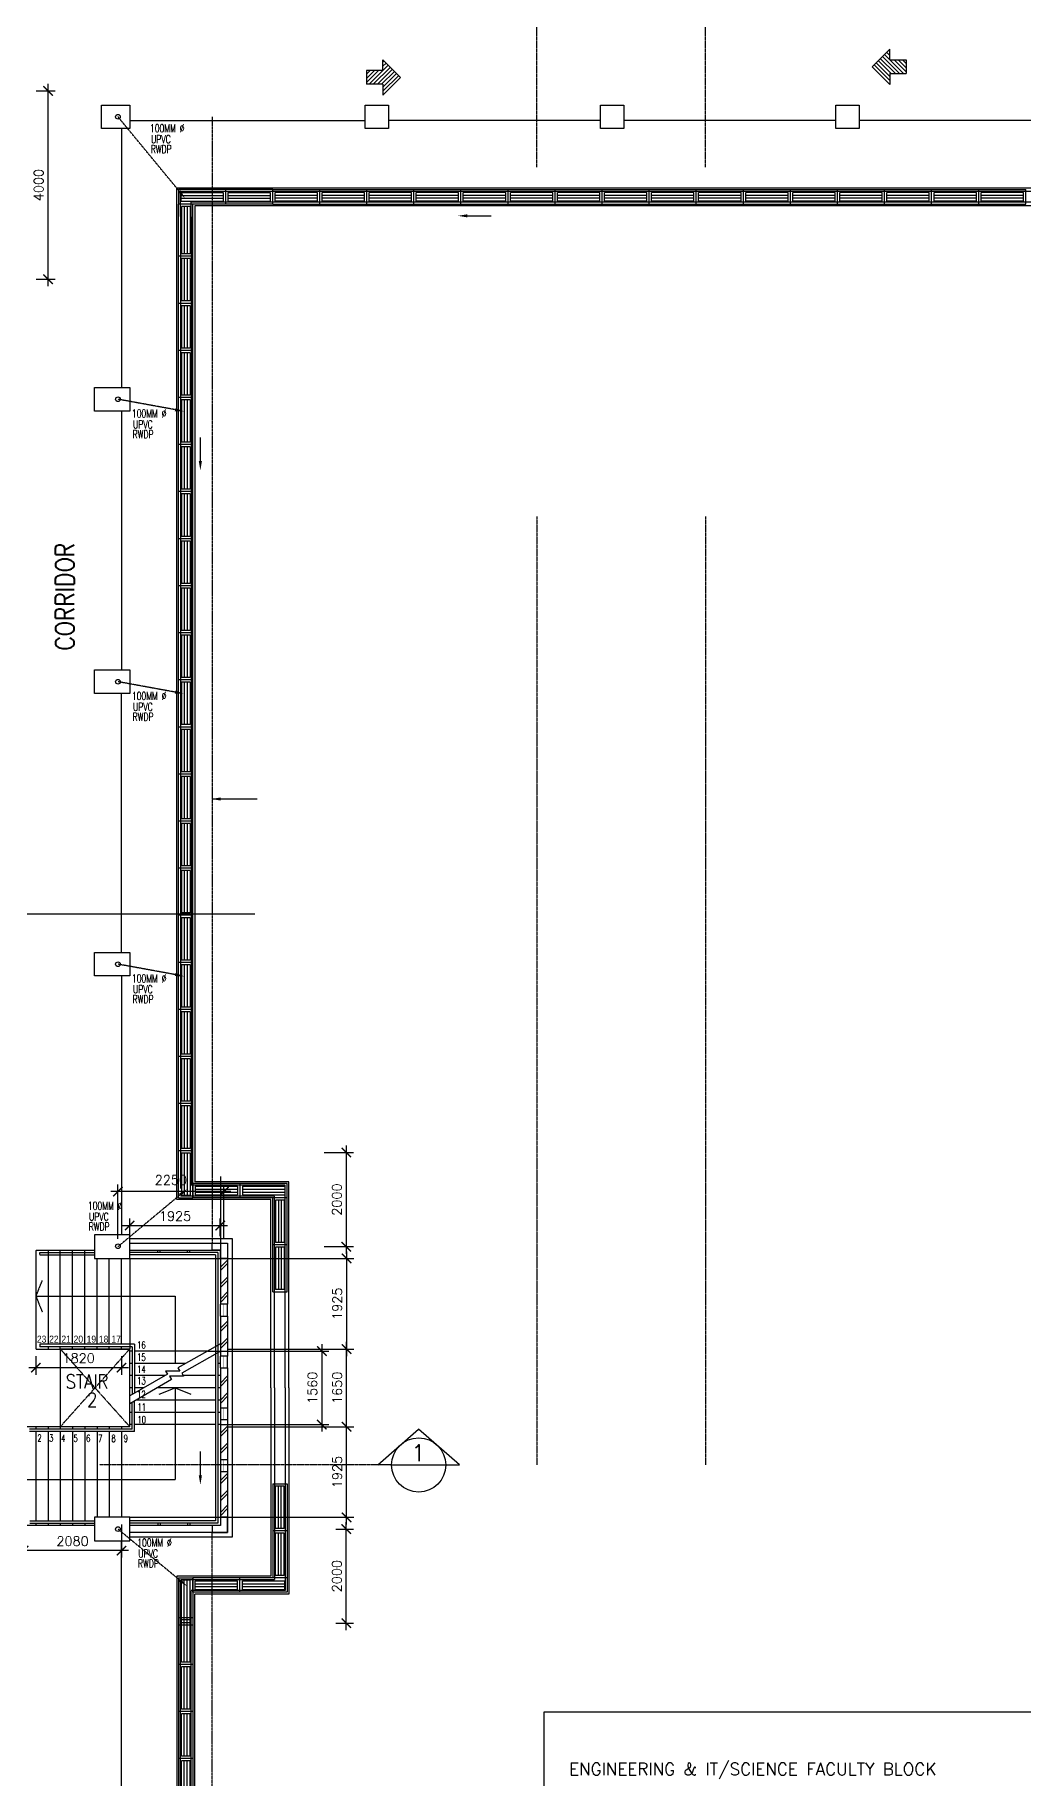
# Model space of a CAD drawing. Header units: feet. Extents: x 1407108 to 2957709, y -1501070 to -681589.
# Drawn here: x 1442952 to 1463948, y -819714 to -782683 of the extents above; entities that cross this region are included whole.
import ezdxf

# ---------------------------------------------------------------- set-up
doc = ezdxf.new("R2010")
doc.units = ezdxf.units.FT
doc.header["$LTSCALE"] = 13
doc.header["$MEASUREMENT"] = 0
for name, pattern in [('DASHDOT', [1, 0.5, -0.25, 0, -0.25]), ('DASHED', [0.75, 0.5, -0.25]), ('HIDDEN', [0.375, 0.25, -0.125])]:
    doc.linetypes.add(name, pattern=pattern)
doc.layers.get('0').update_dxf_attribs({"linetype": 'CONTINUOUS'})
for name, color, linetype in [('AR', 7, 'CONTINUOUS'), ('COL', 3, 'CONTINUOUS'), ('DIM', 7, 'CONTINUOUS'), ('DRAIN', 1, 'CONTINUOUS'), ('GRATING', 251, 'CONTINUOUS'), ('H', 1, 'CONTINUOUS'), ('LINE', 7, 'CONTINUOUS'), ('partition', 7, 'CONTINUOUS'), ('rail', 1, 'CONTINUOUS'), ('SPEC', 7, 'CONTINUOUS'), ('stair', 7, 'CONTINUOUS'), ('WALL', 2, 'CONTINUOUS'), ('WIN', 5, 'CONTINUOUS')]:
    doc.layers.add(name, color=color, linetype=linetype)
doc.styles.add('ROMANS', font='romans')
doc.styles.get("Standard").update_dxf_attribs({"font": 'ROMANS.SHX'})
doc.styles.add('style5', font='dotfont.shx')
doc.dimstyles.new('STANDARD$0', dxfattribs={"dimscale": 0, "dimtxt": 8, "dimasz": 6, "dimexe": 1, "dimexo": 1, "dimgap": 3, "dimtad": 1, "dimdec": 0, "dimlfac": -1, "dimrnd": 1, "dimzin": 0, "dimdsep": 46, "dimtxsty": 'Standard', "dimcen": 0, "dimclrd": 5, "dimclre": 250, "dimadec": 0, "dimazin": 0, "dimtfac": 1, "dimtdec": 4, "dimtofl": 0, "dimtmove": 0, "dimatfit": 3, "dimfxl": 1, "dimtolj": 1, "dimtzin": 0, "dimarcsym": 0})

# ---------------------------------------------------------------- blocks, each defined once
blk = doc.blocks.new('_ARCHTICK')
at = {"color": 0, "linetype": 'ByBlock', "const_width": 0.15}
blk.add_lwpolyline([(-0.5, -0.5), (0.5, 0.5)], dxfattribs=at)
blk = doc.blocks.new('*D153')
at = {"layer": 'DIM', "color": 7, "linetype": 'Continuous', "lineweight": -2, "transparency": 16777216}
for p, q in [((1449099, -806424), (1449718, -806424)), ((1449568, -806274), (1449568, -808574)), ((1449099, -808424), (1449718, -808424))]:
    blk.add_line(p, q, dxfattribs=at)
at = {"layer": 'DIM', "color": 7, "linetype": 'Continuous', "lineweight": -2, "transparency": 16777216, "xscale": 200, "yscale": 200, "zscale": 200}
for p, rotation in [((1449568, -806424), 90), ((1449568, -808424), 270)]:
    blk.add_blockref('_ARCHTICK', p, dxfattribs=dict(at, rotation=rotation))
at = {"layer": 'DIM', "color": 7, "linetype": 'Continuous', "transparency": 16777216, "insert": (1449368, -807424), "char_height": 200, "attachment_point": 5, "rotation": 90, "style": 'ROMANS'}
blk.add_mtext('\\A1;2000', dxfattribs=at)
blk = doc.blocks.new('*D155')
at = {"layer": 'DIM', "color": 7, "linetype": 'Continuous', "lineweight": -2, "transparency": 16777216}
for p, q in [((1449568, -816574), (1449568, -814274)), ((1449346, -814424), (1449718, -814424)), ((1449346, -816424), (1449718, -816424))]:
    blk.add_line(p, q, dxfattribs=at)
at = {"layer": 'DIM', "color": 7, "linetype": 'Continuous', "lineweight": -2, "transparency": 16777216, "xscale": 200, "yscale": 200, "zscale": 200}
for p, rotation in [((1449568, -814424), 90), ((1449568, -816424), 270)]:
    blk.add_blockref('_ARCHTICK', p, dxfattribs=dict(at, rotation=rotation))
at = {"layer": 'DIM', "color": 7, "linetype": 'Continuous', "transparency": 16777216, "insert": (1449368, -815424), "char_height": 200, "attachment_point": 5, "rotation": 90, "style": 'ROMANS'}
blk.add_mtext('\\A1;2000', dxfattribs=at)
blk = doc.blocks.new('G')
at = {"layer": 'GRATING', "color": 251}
for p, q in [((0, 0), (-1000, 0)), ((-1000, 0), (-1000, -305)), ((0, -305), (-1000, -305)), ((-950, -61), (-50, -61)), ((-950, -61), (-950, -244)), ((-950, -122), (-50, -122)), ((-950, -183), (-50, -183)), ((-950, -244), (-50, -244)), ((-50, -61), (-50, -244))]:
    blk.add_line(p, q, dxfattribs=at)
blk = doc.blocks.new('*D175')
at = {"layer": 'DIM', "color": 7, "lineweight": -2, "transparency": 16777216}
for p, q in [((1442978, -783874), (1443382, -783874)), ((1443232, -788024), (1443232, -783724)), ((1442978, -787874), (1443382, -787874))]:
    blk.add_line(p, q, dxfattribs=at)
at = {"layer": 'DIM', "color": 7, "lineweight": -2, "transparency": 16777216, "xscale": 200, "yscale": 200, "zscale": 200}
for p, rotation in [((1443232, -783874), 90), ((1443232, -787874), 270)]:
    blk.add_blockref('_ARCHTICK', p, dxfattribs=dict(at, rotation=rotation))
at = {"layer": 'DIM', "color": 7, "transparency": 16777216, "insert": (1443032, -785874), "char_height": 200, "attachment_point": 5, "rotation": 90, "style": 'ROMANS'}
blk.add_mtext('\\A1;4000', dxfattribs=at)
blk = doc.blocks.new('*D178')
at = {"layer": 'DIM', "color": 7, "linetype": 'Continuous', "lineweight": -2, "transparency": 16777216}
for p, q in [((1442712, -814324), (1442712, -815031)), ((1444792, -814324), (1444792, -815031)), ((1444942, -814881), (1442562, -814881))]:
    blk.add_line(p, q, dxfattribs=at)
at = {"layer": 'DIM', "color": 7, "linetype": 'Continuous', "lineweight": -2, "transparency": 16777216, "xscale": 200, "yscale": 200, "zscale": 200, "rotation": 180}
blk.add_blockref('_ARCHTICK', (1442712, -814881), dxfattribs=at)
at = {"layer": 'DIM', "color": 7, "linetype": 'Continuous', "lineweight": -2, "transparency": 16777216, "xscale": 200, "yscale": 200, "zscale": 200}
blk.add_blockref('_ARCHTICK', (1444792, -814881), dxfattribs=at)
at = {"layer": 'DIM', "color": 7, "linetype": 'Continuous', "transparency": 16777216, "insert": (1443752, -814681), "char_height": 200, "attachment_point": 5, "style": 'ROMANS'}
blk.add_mtext('\\A1;2080', dxfattribs=at)
blk = doc.blocks.new('*D179')
at = {"layer": 'DIM', "color": 7, "linetype": 'Continuous', "lineweight": -2, "transparency": 16777216}
for p, q in [((1449134, -808674), (1449725, -808674)), ((1449575, -808524), (1449575, -810749)), ((1449134, -810599), (1449725, -810599))]:
    blk.add_line(p, q, dxfattribs=at)
at = {"layer": 'DIM', "color": 7, "linetype": 'Continuous', "lineweight": -2, "transparency": 16777216, "xscale": 200, "yscale": 200, "zscale": 200}
for p, rotation in [((1449575, -808674), 90), ((1449575, -810599), 270)]:
    blk.add_blockref('_ARCHTICK', p, dxfattribs=dict(at, rotation=rotation))
at = {"layer": 'DIM', "color": 7, "linetype": 'Continuous', "transparency": 16777216, "insert": (1449375, -809637), "char_height": 200, "attachment_point": 5, "rotation": 90, "style": 'ROMANS'}
blk.add_mtext('\\A1;1925', dxfattribs=at)
blk = doc.blocks.new('*D180')
at = {"layer": 'DIM', "color": 7, "linetype": 'Continuous', "lineweight": -2, "transparency": 16777216}
for p, q in [((1449134, -812249), (1449725, -812249)), ((1449575, -814324), (1449575, -812099)), ((1449134, -814174), (1449725, -814174))]:
    blk.add_line(p, q, dxfattribs=at)
at = {"layer": 'DIM', "color": 7, "linetype": 'Continuous', "lineweight": -2, "transparency": 16777216, "xscale": 200, "yscale": 200, "zscale": 200}
for p, rotation in [((1449575, -812249), 90), ((1449575, -814174), 270)]:
    blk.add_blockref('_ARCHTICK', p, dxfattribs=dict(at, rotation=rotation))
at = {"layer": 'DIM', "color": 7, "linetype": 'Continuous', "transparency": 16777216, "insert": (1449375, -813212), "char_height": 200, "attachment_point": 5, "rotation": 90, "style": 'ROMANS'}
blk.add_mtext('\\A1;1925', dxfattribs=at)
blk = doc.blocks.new('*D181')
at = {"layer": 'DIM', "color": 7, "linetype": 'Continuous', "lineweight": -2, "transparency": 16777216}
for p, q in [((1449134, -810599), (1449725, -810599)), ((1449575, -812399), (1449575, -810449)), ((1449134, -812249), (1449725, -812249))]:
    blk.add_line(p, q, dxfattribs=at)
at = {"layer": 'DIM', "color": 7, "linetype": 'Continuous', "lineweight": -2, "transparency": 16777216, "xscale": 200, "yscale": 200, "zscale": 200}
for p, rotation in [((1449575, -810599), 90), ((1449575, -812249), 270)]:
    blk.add_blockref('_ARCHTICK', p, dxfattribs=dict(at, rotation=rotation))
at = {"layer": 'DIM', "color": 7, "linetype": 'Continuous', "transparency": 16777216, "insert": (1449375, -811424), "char_height": 200, "attachment_point": 5, "rotation": 90, "style": 'ROMANS'}
blk.add_mtext('\\A1;1650', dxfattribs=at)
blk = doc.blocks.new('*D182')
at = {"layer": 'DIM', "color": 7, "linetype": 'Continuous', "lineweight": -2, "transparency": 16777216}
for p, q in [((1449048, -810494), (1449048, -812354)), ((1448841, -810644), (1449198, -810644)), ((1448841, -812204), (1449198, -812204))]:
    blk.add_line(p, q, dxfattribs=at)
at = {"layer": 'DIM', "color": 7, "linetype": 'Continuous', "lineweight": -2, "transparency": 16777216, "xscale": 200, "yscale": 200, "zscale": 200}
for p, rotation in [((1449048, -810644), 90), ((1449048, -812204), 270)]:
    blk.add_blockref('_ARCHTICK', p, dxfattribs=dict(at, rotation=rotation))
at = {"layer": 'DIM', "color": 7, "linetype": 'Continuous', "transparency": 16777216, "insert": (1448848, -811424), "char_height": 200, "attachment_point": 5, "rotation": 90, "style": 'ROMANS'}
blk.add_mtext('\\A1;1560', dxfattribs=at)
blk = doc.blocks.new('*D183')
at = {"layer": 'DIM', "color": 7, "linetype": 'Continuous', "lineweight": -2, "transparency": 16777216}
for p, q in [((1442972, -810749), (1442972, -811144)), ((1444792, -810749), (1444792, -811144)), ((1442822, -810994), (1444942, -810994))]:
    blk.add_line(p, q, dxfattribs=at)
at = {"layer": 'DIM', "color": 7, "linetype": 'Continuous', "lineweight": -2, "transparency": 16777216, "xscale": 200, "yscale": 200, "zscale": 200, "rotation": 180}
blk.add_blockref('_ARCHTICK', (1442972, -810994), dxfattribs=at)
at = {"layer": 'DIM', "color": 7, "linetype": 'Continuous', "lineweight": -2, "transparency": 16777216, "xscale": 200, "yscale": 200, "zscale": 200}
blk.add_blockref('_ARCHTICK', (1444792, -810994), dxfattribs=at)
at = {"layer": 'DIM', "color": 7, "linetype": 'Continuous', "transparency": 16777216, "insert": (1443882, -810794), "char_height": 200, "attachment_point": 5, "style": 'ROMANS'}
blk.add_mtext('\\A1;1820', dxfattribs=at)
blk = doc.blocks.new('*D274')
at = {"layer": 'DIM', "color": 7, "linetype": 'Continuous', "lineweight": -2, "transparency": 16777216}
for p, q in [((1444817, -807977), (1447042, -807977)), ((1444967, -808199), (1444967, -807827)), ((1446892, -808199), (1446892, -807827))]:
    blk.add_line(p, q, dxfattribs=at)
at = {"layer": 'DIM', "color": 7, "linetype": 'Continuous', "lineweight": -2, "transparency": 16777216, "xscale": 200, "yscale": 200, "zscale": 200, "rotation": 180}
blk.add_blockref('_ARCHTICK', (1444967, -807977), dxfattribs=at)
at = {"layer": 'DIM', "color": 7, "linetype": 'Continuous', "lineweight": -2, "transparency": 16777216, "xscale": 200, "yscale": 200, "zscale": 200}
blk.add_blockref('_ARCHTICK', (1446892, -807977), dxfattribs=at)
at = {"layer": 'DIM', "color": 7, "linetype": 'Continuous', "transparency": 16777216, "insert": (1445930, -807777), "char_height": 200, "attachment_point": 5, "style": 'ROMANS'}
blk.add_mtext('\\A1;1925', dxfattribs=at)
blk = doc.blocks.new('*D246')
at = {"layer": 'DIM', "color": 7, "linetype": 'Continuous', "lineweight": -2, "transparency": 16777216}
for p, q in [((1447117, -807255), (1444567, -807255)), ((1444717, -808255), (1444717, -807105)), ((1446967, -808255), (1446967, -807105))]:
    blk.add_line(p, q, dxfattribs=at)
at = {"layer": 'DIM', "color": 7, "linetype": 'Continuous', "lineweight": -2, "transparency": 16777216, "xscale": 200, "yscale": 200, "zscale": 200}
for p, rotation in [((1444717, -807255), 179.999999988225), ((1446967, -807255), 359.9999999882251)]:
    blk.add_blockref('_ARCHTICK', p, dxfattribs=dict(at, rotation=rotation))
at = {"layer": 'DIM', "color": 7, "linetype": 'Continuous', "transparency": 16777216, "insert": (1445842, -807008), "char_height": 200, "attachment_point": 5, "rotation": 360, "style": 'ROMANS'}
blk.add_mtext('\\A1;2250', dxfattribs=at)

msp = doc.modelspace()

# ---------------------------------------------------------------- hatches: boundary and pattern name
at = {"layer": 'partition'}
h = msp.add_hatch(dxfattribs=at)
h.set_pattern_fill('ANSI31', color=0, scale=500, style=0)
h.set_pattern_definition([(135, (799164.57, -1226293.034), (44.194174, 44.194174), [])])
h.paths.add_polyline_path([(1461114.5, -783506.7), (1461461.6, -783506.7), (1461461.6, -783215.4), (1461114.5, -783215.4), (1461114.5, -782984.6), (1460738, -783361.1), (1461114.5, -783737.5)])
h = msp.add_hatch(dxfattribs=at)
h.set_pattern_fill('ANSI31', color=0, scale=500, style=0)
h.set_pattern_definition([(45, (2112296.22, -1226520.256), (-44.194174, 44.194174), [])])
h.paths.add_polyline_path([(1450346.3, -783733.9), (1450346.3, -783964.7), (1450722.8, -783588.3), (1450346.3, -783211.8), (1450346.3, -783442.6), (1449999.2, -783442.6), (1449999.2, -783733.9)])

# ---------------------------------------------------------------- linework, layer by layer
at = {"color": 0}
for p, q in [((1461114.5, -782984.6), (1460738, -783361.1)), ((1461114.5, -783215.4), (1461114.5, -782984.6)), ((1450346.3, -783442.6), (1449999.2, -783442.6)), ((1449999.2, -783442.6), (1449999.2, -783733.9)), ((1450346.3, -783442.6), (1450346.3, -783211.8)), ((1450346.3, -783211.8), (1450722.8, -783588.3)), ((1461114.5, -783737.5), (1460738, -783361.1)), ((1461114.5, -783215.4), (1461461.6, -783215.4)), ((1461114.5, -783506.7), (1461461.6, -783506.7)), ((1461114.5, -783506.7), (1461114.5, -783737.5)), ((1461461.6, -783215.4), (1461461.6, -783506.7)), ((1450346.3, -783733.9), (1449999.2, -783733.9)), ((1450346.3, -783964.7), (1450722.8, -783588.3)), ((1450346.3, -783733.9), (1450346.3, -783964.7)), ((1444792.2, -784674.1), (1444792.2, -790174.1)), ((1444967.2, -784499.1), (1449967.2, -784499.1)), ((1454967.2, -784499.1), (1450467.2, -784499.1)), ((1459967.2, -784499.1), (1455467.2, -784499.1)), ((1464967.2, -784499.1), (1460467.2, -784499.1)), ((1444792.2, -790674.1), (1444792.2, -796174.1)), ((1444792.2, -802174.1), (1444792.2, -796674.1)), ((1444792.2, -802674.1), (1444792.2, -808174.1)), ((1445929.7, -811424.1), (1445929.7, -813374.1))]:
    msp.add_line(p, q, dxfattribs=at)
at = {"color": 0, "linetype": 'DASHED'}
for p, q in [((1446717.2, -784424.1), (1446717.2, -808349.1)), ((1446717.2, -838174.1), (1446717.2, -814499.1))]:
    msp.add_line(p, q, dxfattribs=at)
at = {"color": 0}
msp.add_lwpolyline([(1444792.2, -820174.1), (1444792.2, -814674.1)], dxfattribs=at)
at = {"layer": 'AR', "color": 0, "linetype": 'DASHDOT'}
for p, q in [((1453614.5, -785491.3), (1453614.5, -774545.7)), ((1457198.3, -785491.3), (1457198.3, -774545.7)), ((1453614.5, -792916.4), (1453614.5, -813063.9)), ((1457198.3, -792916.4), (1457198.3, -813063.9)), ((1450236.5, -813061.2), (1444322, -813061.2))]:
    msp.add_line(p, q, dxfattribs=at)
at = {"layer": 'AR', "color": 0}
for p, q in [((1450236.5, -813061.2), (1451104, -812298.9)), ((1451971.5, -813061.2), (1451104, -812298.9)), ((1450531.6, -813061.2), (1451681.6, -813061.2))]:
    msp.add_line(p, q, dxfattribs=at)
at = {"layer": 'AR', "color": 0, "linetype": 'Continuous'}
for p, q in [((1450531.6, -813061.2), (1450236.5, -813061.2)), ((1451681.6, -813061.2), (1451971.5, -813061.2))]:
    msp.add_line(p, q, dxfattribs=at)
at = {"layer": 'AR', "color": 0}
msp.add_circle((1451106.6, -813061.2), 575, dxfattribs=at)
at = {"layer": 'COL', "color": 0}
for p, q in [((1446892.2, -808349.1), (1447042.2, -808349.1)), ((1447042.2, -808349.1), (1447042.2, -808674.1)), ((1447042.2, -808674.1), (1446892.2, -808674.1))]:
    msp.add_line(p, q, dxfattribs=at)
for points in [[(1444367.2, -784174.1), (1444967.2, -784174.1), (1444967.2, -784674.1), (1444367.2, -784674.1)], [(1449967.2, -784174.1), (1450467.2, -784174.1), (1450467.2, -784674.1), (1449967.2, -784674.1)], [(1454967.2, -784174.1), (1455467.2, -784174.1), (1455467.2, -784674.1), (1454967.2, -784674.1)], [(1459967.2, -784174.1), (1460467.2, -784174.1), (1460467.2, -784674.1), (1459967.2, -784674.1)], [(1444217.2, -790174.1), (1444967.2, -790174.1), (1444967.2, -790674.1), (1444217.2, -790674.1)], [(1444217.2, -796174.1), (1444967.2, -796174.1), (1444967.2, -796674.1), (1444217.2, -796674.1)], [(1444217.2, -802174.1), (1444967.2, -802174.1), (1444967.2, -802674.1), (1444217.2, -802674.1)], [(1444967.2, -808174.1), (1444217.2, -808174.1), (1444217.2, -808674.1), (1444967.2, -808674.1)], [(1444967.2, -814174.1), (1444217.2, -814174.1), (1444217.2, -814674.1), (1444967.2, -814674.1)]]:
    msp.add_lwpolyline(points, close=True, dxfattribs=at)
for points in [[(1446717.2, -808349.1), (1447042.2, -808349.1), (1447042.2, -808674.1), (1446892.2, -808674.1), (1446892.2, -808499.1), (1446717.2, -808499.1), (1446717.2, -808349.1)], [(1446717.2, -814499.1), (1447042.2, -814499.1), (1447042.2, -814174.1), (1446892.2, -814174.1), (1446892.2, -814349.1), (1446717.2, -814349.1), (1446717.2, -814499.1)]]:
    msp.add_lwpolyline(points, dxfattribs=at)
at = {"layer": 'DIM', "color": 0, "linetype": 'HIDDEN'}
for p, q in [((1444967.2, -808674.1), (1449313.4, -808674.1)), ((1447042.2, -810599.1), (1449313.4, -810599.1)), ((1446618.8, -810644.1), (1449168.3, -810644.1)), ((1447042.2, -812249.1), (1449313.4, -812249.1)), ((1444967.2, -814174.1), (1449313.4, -814174.1))]:
    msp.add_line(p, q, dxfattribs=at)
at = {"layer": 'DRAIN', "color": 0}
for p, q in [((1445967.2, -807424.1), (1445967.2, -785934.1)), ((1445967.2, -785934.1), (1465217.2, -785934.1)), ((1446347.2, -786314.1), (1446347.2, -807044.1)), ((1465217.2, -786314.1), (1446347.2, -786314.1)), ((1448347.2, -807044.1), (1446347.2, -807044.1)), ((1448347.2, -811424.1), (1448347.2, -807044.1)), ((1447967.2, -807424.1), (1445967.2, -807424.1)), ((1447967.2, -811424.1), (1447967.2, -807424.1)), ((1448042.2, -811424.1), (1448042.2, -809390.1)), ((1448272.2, -811424.1), (1448272.2, -809386.1)), ((1447967.2, -811424.1), (1447967.2, -815424.1)), ((1448042.2, -811424.1), (1448042.2, -813458.1)), ((1448272.2, -811424.1), (1448272.2, -813462.1)), ((1448347.2, -811424.1), (1448347.2, -815804.1)), ((1447967.2, -815424.1), (1445967.2, -815424.1)), ((1445967.2, -815424.1), (1445967.2, -838174.1)), ((1448347.2, -815804.1), (1446347.2, -815804.1)), ((1446347.2, -837794.1), (1446347.2, -815804.1))]:
    msp.add_line(p, q, dxfattribs=at)
at = {"layer": 'DRAIN', "color": 0, "linetype": 'HIDDEN'}
for p, q in [((1446042.2, -786549.1), (1446042.2, -786009.1)), ((1465217.2, -786009.1), (1446042.2, -786009.1)), ((1446272.2, -786549.1), (1446272.2, -786239.1)), ((1465217.2, -786239.1), (1446272.2, -786239.1)), ((1446042.2, -786549.1), (1446042.2, -807186.1)), ((1446272.2, -786549.1), (1446272.2, -807119.1)), ((1448272.2, -807119.1), (1446272.2, -807119.1)), ((1448272.2, -809386.1), (1448272.2, -807119.1)), ((1448042.2, -807349.1), (1446042.2, -807349.1)), ((1448042.2, -809386.1), (1448042.2, -807349.1)), ((1448042.2, -813462.1), (1448042.2, -815499.1)), ((1448272.2, -813462.1), (1448272.2, -815729.1)), ((1448042.2, -815499.1), (1446042.2, -815499.1)), ((1446042.2, -838099.1), (1446042.2, -815499.1)), ((1448272.2, -815729.1), (1446272.2, -815729.1)), ((1446272.2, -837869.1), (1446272.2, -815729.1))]:
    msp.add_line(p, q, dxfattribs=at)
at = {"layer": 'DRAIN', "color": 0}
for points in [[(1452139.5, -786527.6), (1452643.1, -786527.6)], [(1446467.8, -791738.1), (1446467.8, -791234.6)], [(1446467.8, -813282.2), (1446467.8, -812778.6)]]:
    msp.add_lwpolyline(points, dxfattribs=at)
for points in [[(1452139.5, -786560.9), (1451939.5, -786527.6), (1452139.5, -786494.2)], [(1446501.2, -791738.1), (1446467.8, -791938.1), (1446434.5, -791738.1)], [(1446501.2, -813282.2), (1446467.8, -813482.2), (1446434.5, -813282.2)]]:
    msp.add_solid(points, dxfattribs=at)
at = {"layer": 'GRATING', "color": 0}
for p, q in [((1448004.2, -785971.1), (1447004.7, -785971.1)), ((1447004.7, -785971.1), (1447004.7, -786276.1)), ((1447054.7, -786032.1), (1447954.2, -786032.1)), ((1447054.7, -786032.1), (1447054.7, -786215.1)), ((1447054.7, -786093.1), (1447954.2, -786093.1)), ((1447054.7, -786154.1), (1447954.2, -786154.1)), ((1447954.2, -786032.1), (1447954.2, -786215.1)), ((1448004.2, -786276.1), (1448004.2, -785971.1)), ((1446004.7, -787386.1), (1446004.7, -786276.1)), ((1446309.7, -786276.1), (1446004.7, -786276.1)), ((1446065.7, -786326.1), (1446065.7, -787336.1)), ((1446248.7, -786326.1), (1446065.7, -786326.1)), ((1446126.7, -786326.1), (1446126.7, -787336.1)), ((1446187.7, -786326.1), (1446187.7, -787336.1)), ((1446248.7, -786326.1), (1446248.7, -787336.1)), ((1446309.7, -787386.1), (1446309.7, -786276.1)), ((1448004.2, -786276.1), (1447004.7, -786276.1)), ((1447054.7, -786215.1), (1447954.2, -786215.1)), ((1446248.7, -787336.1), (1446065.7, -787336.1)), ((1448309.2, -807081.1), (1447309.7, -807081.1)), ((1447309.7, -807081.1), (1447309.7, -807386.1)), ((1447359.7, -807142.1), (1448259.2, -807142.1)), ((1447359.7, -807142.1), (1447359.7, -807325.1)), ((1447359.7, -807203.1), (1448259.2, -807203.1)), ((1447359.7, -807264.1), (1448259.2, -807264.1)), ((1448259.2, -807142.1), (1448259.2, -807325.1)), ((1448309.2, -807386.1), (1448309.2, -807081.1)), ((1448309.2, -807386.1), (1447309.7, -807386.1)), ((1447359.7, -807325.1), (1448259.2, -807325.1)), ((1448004.2, -809386.1), (1448309.2, -809386.1)), ((1448004.2, -813462.1), (1448309.2, -813462.1)), ((1448309.2, -815462.1), (1447309.7, -815462.1)), ((1447309.7, -815767.1), (1447309.7, -815462.1)), ((1448309.2, -815767.1), (1447309.7, -815767.1)), ((1447359.7, -815523.1), (1448259.2, -815523.1)), ((1447359.7, -815706.1), (1447359.7, -815523.1)), ((1447359.7, -815584.1), (1448259.2, -815584.1)), ((1447359.7, -815645.1), (1448259.2, -815645.1)), ((1447359.7, -815706.1), (1448259.2, -815706.1)), ((1448259.2, -815706.1), (1448259.2, -815523.1)), ((1448309.2, -815462.1), (1448309.2, -815767.1))]:
    msp.add_line(p, q, dxfattribs=at)
for points in [[(1446004.7, -807386.1), (1446309.7, -807386.1)], [(1446004.7, -815462.1), (1446309.7, -815462.1)], [(1446004.7, -816299.1), (1446309.7, -816299.1)]]:
    msp.add_lwpolyline(points, dxfattribs=at)
at = {"layer": 'H', "color": 0}
for p, q in [((1446892.2, -808863.2), (1447042.2, -808713.2)), ((1446892.2, -808933.9), (1447042.2, -808783.9)), ((1446892.2, -809224.1), (1447042.2, -809074.1)), ((1446892.2, -809294.8), (1447042.2, -809144.8)), ((1446892.2, -809537.6), (1447042.2, -809387.6)), ((1446892.2, -809608.3), (1447042.2, -809458.3)), ((1446892.2, -810159.1), (1447042.2, -810009.1)), ((1446892.2, -810229.8), (1447042.2, -810079.8)), ((1446892.2, -810520), (1447042.2, -810370)), ((1446892.2, -810590.7), (1447042.2, -810440.7)), ((1446892.2, -811321.9), (1447042.2, -811171.9)), ((1446892.2, -811392.7), (1447042.2, -811242.7)), ((1446892.2, -811682.8), (1447042.2, -811532.8)), ((1446892.2, -811753.5), (1447042.2, -811603.5)), ((1446892.2, -812387.9), (1447042.2, -812237.9)), ((1446892.2, -812458.6), (1447042.2, -812308.6)), ((1446892.2, -812748.8), (1447042.2, -812598.8)), ((1446892.2, -812819.5), (1447042.2, -812669.5)), ((1446892.2, -813394.5), (1447042.2, -813244.5)), ((1446892.2, -813465.3), (1447042.2, -813315.3)), ((1446892.2, -813755.4), (1447042.2, -813605.4)), ((1446892.2, -813826.1), (1447042.2, -813676.1)), ((1446892.2, -814068.9), (1447042.2, -813918.9)), ((1446892.2, -814139.6), (1447042.2, -813989.6))]:
    msp.add_line(p, q, dxfattribs=at)
at = {"layer": 'LINE', "color": 0}
msp.add_line((1446717.2, -798915.1), (1447671, -798915.1), dxfattribs=at)
at = {"layer": 'LINE', "color": 0, "linetype": 'Continuous'}
msp.add_line((1441366, -801352), (1447624, -801352), dxfattribs=at)
at = {"layer": 'LINE', "color": 0}
msp.add_solid([(1446900.7, -798948.4), (1446900.7, -798881.8), (1446700.7, -798915.1)], dxfattribs=at)
at = {"layer": 'rail', "color": 0}
for p, q in [((1446842.2, -808549.1), (1444967.2, -808549.1)), ((1446792.2, -808599.1), (1444967.2, -808599.1)), ((1445567.2, -808549.1), (1445567.2, -808499.1)), ((1445617.2, -808549.1), (1445617.2, -808499.1)), ((1446192.2, -808549.1), (1446192.2, -808499.1)), ((1446242.2, -808549.1), (1446242.2, -808499.1)), ((1446792.2, -808599.1), (1446792.2, -814249.1)), ((1446842.2, -808549.1), (1446842.2, -814299.1)), ((1445067.2, -812349.1), (1445067.2, -811704.7)), ((1445017.2, -812299.1), (1445017.2, -811734)), ((1445017.2, -812299.1), (1442840.8, -812299.1)), ((1445067.2, -812349.1), (1442840.8, -812349.1)), ((1442842.2, -814249.1), (1444217.2, -814249.1)), ((1442842.2, -814299.1), (1444217.2, -814299.1)), ((1446792.2, -814249.1), (1444967.2, -814249.1)), ((1446842.2, -814299.1), (1444967.2, -814299.1)), ((1445567.2, -814299.1), (1445567.2, -814349.1)), ((1445617.2, -814299.1), (1445617.2, -814349.1)), ((1446192.2, -814299.1), (1446192.2, -814349.1)), ((1446242.2, -814299.1), (1446242.2, -814349.1))]:
    msp.add_line(p, q, dxfattribs=at)
at = {"layer": 'SPEC', "color": 0, "linetype": 'Continuous'}
msp.add_lwpolyline([(1453775.3, -818307.8), (1466625.5, -818307.8), (1466625.5, -832121.5), (1453775.3, -832121.5)], close=True, dxfattribs=at)
at = {"layer": 'stair', "color": 0, "linetype": 'HIDDEN'}
for p, q in [((1446892.2, -806936.6), (1446892.2, -808499.1)), ((1446892.2, -807655.8), (1446892.2, -808499.1)), ((1442972.2, -808499.1), (1444217.2, -808499.1)), ((1442972.2, -808499.1), (1442972.2, -810599.1)), ((1443054.8, -808549.1), (1444217.2, -808549.1)), ((1443054.8, -808599.1), (1443054.8, -808549.1)), ((1443054.8, -808599.1), (1444217.2, -808599.1)), ((1443232.2, -808499.1), (1443232.2, -810499.1)), ((1443492.2, -810499.1), (1443492.2, -808499.1)), ((1443752.2, -810499.1), (1443752.2, -808499.1)), ((1444012.2, -810499.1), (1444012.2, -808499.1)), ((1444272.2, -810499.1), (1444272.2, -808674.1)), ((1444532.2, -810499.1), (1444532.2, -808674.1)), ((1444792.2, -810499.1), (1444792.2, -808674.1)), ((1444967.2, -808674.1), (1444967.2, -810599.1)), ((1442972.2, -809474.1), (1445929.7, -809474.1)), ((1445929.7, -809474.1), (1445929.7, -810904.1)), ((1442972.2, -810599.1), (1444967.2, -810599.1)), ((1445067.2, -810499.1), (1443054.8, -810499.1)), ((1443054.8, -810499.1), (1443054.8, -810549.1)), ((1445017.2, -810549.1), (1443054.8, -810549.1)), ((1443492.2, -812249.1), (1444967.2, -810599.1)), ((1443492.2, -810599.1), (1444967.2, -812249.1)), ((1445017.2, -810549.1), (1445017.2, -811564.2)), ((1445067.2, -810499.1), (1445067.2, -811535.3)), ((1444232.2, -812249.1), (1443672.2, -812249.1)), ((1446892.2, -812204.1), (1449168.3, -812204.1))]:
    msp.add_line(p, q, dxfattribs=at)
at = {"layer": 'stair', "color": 0}
for p, q in [((1443232.2, -810549.1), (1443232.2, -810599.1)), ((1443492.2, -810599.1), (1443492.2, -810549.1)), ((1444967.2, -810599.1), (1443492.2, -810599.1)), ((1443492.2, -810599.1), (1443492.2, -812249.1)), ((1443752.2, -810599.1), (1443752.2, -810549.1)), ((1444012.2, -810599.1), (1444012.2, -810549.1)), ((1444272.2, -810599.1), (1444272.2, -810549.1)), ((1444532.2, -810599.1), (1444532.2, -810549.1)), ((1444792.2, -810599.1), (1444792.2, -810549.1)), ((1444967.2, -812249.1), (1444967.2, -810599.1)), ((1445017.2, -810644.1), (1444966.1, -810644.1)), ((1445017.2, -810904.1), (1444966.1, -810904.1)), ((1446618.8, -810644.1), (1445067.2, -810644.1)), ((1446156.5, -810904.1), (1445067.2, -810904.1)), ((1446891.1, -810904.1), (1446842.2, -810904.1)), ((1445017.2, -811164.1), (1444966.1, -811164.1)), ((1445709.7, -811164.1), (1445067.2, -811164.1)), ((1446792.2, -811164.1), (1446106.9, -811164.1)), ((1446891.1, -811164.1), (1446842.2, -811164.1)), ((1445017.2, -811424.1), (1444966.1, -811424.1)), ((1445259.7, -811424.1), (1445067.2, -811424.1)), ((1446792.2, -811684.1), (1445102.2, -811684.1)), ((1446792.2, -811424.1), (1445545.3, -811424.1)), ((1446891.1, -811424.1), (1446842.2, -811424.1)), ((1446891.1, -811684.1), (1446842.2, -811684.1)), ((1445017.2, -811944.1), (1444966.1, -811944.1)), ((1446792.2, -811944.1), (1445067.2, -811944.1)), ((1446891.1, -811944.1), (1446842.2, -811944.1)), ((1444792.2, -812249.1), (1442712.2, -812249.1)), ((1442972.2, -812249.1), (1442972.2, -812299.1)), ((1442972.2, -812349.1), (1442972.2, -814249.1)), ((1443232.2, -812249.1), (1443232.2, -812299.1)), ((1444967.2, -812249.1), (1443232.2, -812249.1)), ((1443232.2, -812349.1), (1443232.2, -814249.1)), ((1443492.2, -812249.1), (1443492.2, -812299.1)), ((1443492.2, -812349.1), (1443492.2, -814249.1)), ((1443752.2, -812249.1), (1443752.2, -812299.1)), ((1443752.2, -812349.1), (1443752.2, -814249.1)), ((1444012.2, -812249.1), (1444012.2, -812299.1)), ((1444012.2, -812349.1), (1444012.2, -814249.1)), ((1444272.2, -812249.1), (1444272.2, -812299.1)), ((1444272.2, -812349.1), (1444272.2, -814174.1)), ((1444532.2, -812249.1), (1444532.2, -812299.1)), ((1444532.2, -812349.1), (1444532.2, -814174.1)), ((1444792.2, -812249.1), (1444792.2, -812299.1)), ((1444792.2, -812349.1), (1444792.2, -814174.1)), ((1445017.2, -812204.1), (1444966.1, -812204.1)), ((1446792.2, -812204.1), (1445067.2, -812204.1)), ((1446891.1, -812204.1), (1446842.2, -812204.1)), ((1442712.2, -813374.1), (1445929.7, -813374.1)), ((1442972.2, -814299.1), (1442972.2, -814349.1)), ((1443232.2, -814299.1), (1443232.2, -814349.1)), ((1443492.2, -814299.1), (1443492.2, -814349.1)), ((1443492.2, -814299.1), (1443492.2, -814349.1)), ((1443752.2, -814299.1), (1443752.2, -814349.1)), ((1443752.2, -814299.1), (1443752.2, -814349.1)), ((1444012.2, -814299.1), (1444012.2, -814349.1)), ((1444012.2, -814299.1), (1444012.2, -814349.1)), ((1444217.2, -814349.1), (1442712.2, -814349.1))]:
    msp.add_line(p, q, dxfattribs=at)
at = {"layer": 'stair', "color": 0, "linetype": 'HIDDEN'}
msp.add_lwpolyline([(1443106.9, -809136.6), (1442972.2, -809473.7), (1443106.9, -809810.8)], dxfattribs=at)
at = {"layer": 'stair', "color": 0}
for points in [[(1446892.2, -810490.3), (1445989.5, -810998), (1446032.2, -811069.4), (1445729.3, -811069.4), (1445766.4, -811131.4), (1444967.2, -811593.1)], [(1446874.2, -810661.7), (1446075, -811110.8), (1446112, -811172.8), (1445809.2, -811172.8)], [(1445809.2, -811172.8), (1445851.8, -811244.2), (1444967.2, -811763.4)]]:
    msp.add_lwpolyline(points, dxfattribs=at)
at = {"layer": 'stair', "color": 0, "linetype": 'Continuous'}
msp.add_lwpolyline([(1445592.6, -811558.9), (1445929.7, -811424.1), (1446266.7, -811558.9)], dxfattribs=at)
at = {"layer": 'WALL', "color": 0, "linetype": 'HIDDEN'}
for p, q in [((1446015.8, -785999.8), (1444717.2, -784424.1)), ((1445929.9, -790645.1), (1444717.2, -790424.1)), ((1445929.9, -796645.1), (1444717.2, -796424.1)), ((1445929.9, -802645.1), (1444717.2, -802424.1)), ((1446034.1, -807326.1), (1444717.2, -808424.1)), ((1446033.4, -815511.7), (1444717.2, -814425))]:
    msp.add_line(p, q, dxfattribs=at)
at = {"layer": 'WALL', "color": 0}
for p, q in [((1444967.2, -808249.1), (1447142.2, -808249.1)), ((1444967.2, -808349.1), (1447042.2, -808349.1)), ((1447042.2, -808349.1), (1447042.2, -809649.1)), ((1447142.2, -808249.1), (1447142.2, -814599.1)), ((1444967.2, -808499.1), (1446892.2, -808499.1)), ((1446892.2, -808499.1), (1446892.2, -809649.1)), ((1447042.2, -809649.1), (1446892.2, -809649.1)), ((1446892.2, -809899.1), (1447042.2, -809899.1)), ((1446892.2, -809899.1), (1446892.2, -810749.1)), ((1447042.2, -809899.1), (1447042.2, -810749.1)), ((1447042.2, -810749.1), (1446892.2, -810749.1)), ((1446892.2, -810999.1), (1446892.2, -811849.1)), ((1446892.2, -810999.1), (1447042.2, -810999.1)), ((1447042.2, -810999.1), (1447042.2, -811849.1)), ((1446892.2, -811849.1), (1447042.2, -811849.1)), ((1446892.2, -812099.1), (1446892.2, -812949.1)), ((1446892.2, -812099.1), (1447042.2, -812099.1)), ((1447042.2, -812099.1), (1447042.2, -812949.1)), ((1446892.2, -812949.1), (1447042.2, -812949.1)), ((1446892.2, -813199.1), (1446892.2, -814349.1)), ((1446892.2, -813199.1), (1447042.2, -813199.1)), ((1447042.2, -813199.1), (1447042.2, -814499.1)), ((1446892.2, -814349.1), (1444967.2, -814349.1)), ((1447042.2, -814499.1), (1444967.2, -814499.1)), ((1447142.2, -814599.1), (1444967.2, -814599.1))]:
    msp.add_line(p, q, dxfattribs=at)
for centre in [(1444717.2, -784424.1), (1444717.2, -790424.1), (1444717.2, -796424.1), (1444717.2, -802424.1), (1444717.2, -808416), (1444717.2, -814425)]:
    msp.add_circle(centre, 50, dxfattribs=at)
for points in [[(1446041.5, -785978.6), (1445990.1, -786021), (1446143, -786154.1)], [(1445935.9, -790612.3), (1445923.9, -790677.9), (1446126.7, -790681)], [(1445935.9, -796612.3), (1445923.9, -796677.9), (1446126.7, -796681)], [(1445935.9, -802612.3), (1445923.9, -802677.9), (1446126.7, -802681)]]:
    msp.add_solid(points, dxfattribs=at)
at = {"layer": 'WALL', "color": 0, "linetype": 'HIDDEN'}
for points in [[(1446012.7, -807300.5), (1446055.4, -807351.7), (1446187.7, -807198)], [(1446054.7, -815486), (1446012.2, -815537.4), (1446187.7, -815639)]]:
    msp.add_solid(points, dxfattribs=at)
at = {"layer": 'WIN', "color": 0}
for p, q in [((1446892.2, -809899.1), (1446892.2, -809649.1)), ((1447042.2, -809899.1), (1447042.2, -809649.1)), ((1446892.2, -810999.1), (1446892.2, -810749.1)), ((1447042.2, -810999.1), (1447042.2, -810749.1)), ((1446892.2, -811849.1), (1446892.2, -812099.1)), ((1447042.2, -811849.1), (1447042.2, -812099.1)), ((1446892.2, -812949.1), (1446892.2, -813199.1)), ((1447042.2, -812949.1), (1447042.2, -813199.1))]:
    msp.add_line(p, q, dxfattribs=at)
at = {"layer": 'WIN', "color": 0, "const_width": 10, "flags": 128}
for points in [[(1446967.2, -809649.1), (1446967.2, -809899.1)], [(1446967.2, -810749.1), (1446967.2, -810999.1)], [(1446967.2, -812099.1), (1446967.2, -811849.1)], [(1446967.2, -813199.1), (1446967.2, -812949.1)]]:
    msp.add_lwpolyline(points, dxfattribs=at)

# ---------------------------------------------------------------- block references
at = {"layer": 'GRATING', "color": 0}
for p in [(1447004.7, -785971.1), (1447309.7, -807081.1)]:
    msp.add_blockref('G', p, dxfattribs=at)
for p, rotation in [((1448004.2, -786276.1), 180), ((1449004.2, -786276.1), 180), ((1450004.2, -786276.1), 180), ((1451004.2, -786276.1), 180), ((1452004.2, -786276.1), 180), ((1453004.2, -786276.1), 180), ((1454004.2, -786276.1), 180), ((1455004.2, -786276.1), 180), ((1456004.2, -786276.1), 180), ((1457004.2, -786276.1), 180), ((1458004.2, -786276.1), 180), ((1459004.2, -786276.1), 180), ((1460004.2, -786276.1), 180), ((1461004.2, -786276.1), 180), ((1462004.2, -786276.1), 180), ((1463004.2, -786276.1), 180), ((1446309.7, -788386.1), 270), ((1446309.7, -789386.1), 270), ((1446309.7, -790386.1), 270), ((1446309.7, -791386.1), 270), ((1446309.7, -792386.1), 270), ((1446309.7, -793386.1), 270), ((1446309.7, -794386.1), 270), ((1446309.7, -795386.1), 270), ((1446309.7, -796386.1), 270), ((1446309.7, -797386.1), 270), ((1446309.7, -798386.1), 270), ((1446309.7, -799386.1), 270), ((1446309.7, -800386.1), 270), ((1446309.7, -801386.1), 270), ((1446309.7, -802386.1), 270), ((1446309.7, -803386.1), 270), ((1446309.7, -804386.1), 270), ((1446309.7, -805386.1), 270), ((1446309.7, -806386.1), 270), ((1446309.7, -807386.1), 270), ((1448309.2, -808386.1), 270), ((1448309.2, -809386.1), 270)]:
    msp.add_blockref('G', p, dxfattribs=dict(at, rotation=rotation))
at = {"layer": 'GRATING', "color": 0, "xscale": -1}
for p, rotation in [((1448309.2, -813462.1), 270), ((1448309.2, -814462.1), 270), ((1446309.7, -815462.1), 270), ((1447309.7, -815767.1), 180), ((1446309.7, -816299.1), 270), ((1446309.7, -817299.1), 270), ((1446309.7, -818299.1), 270), ((1446309.7, -819299.1), 270)]:
    msp.add_blockref('G', p, dxfattribs=dict(at, rotation=rotation))

# ---------------------------------------------------------------- texts
at = {"color": 0, "style": 'ROMANS', "width": 0.85}
msp.add_text('CORRIDOR', height=400, rotation=90, dxfattribs=at).set_placement((1443788.1, -795761.9))
for s, p in [('STAIR', (1443605.2, -811438.9)), ('2', (1444059.7, -811830.1))]:
    msp.add_text(s, height=300, dxfattribs=at).set_placement(p)
at = {"layer": 'AR', "color": 0, "style": 'ROMANS'}
msp.add_text('1', height=350, dxfattribs=at).set_placement((1450950.4, -812978))
at = {"layer": 'SPEC', "color": 0, "linetype": 'Continuous', "insert": (1454303.3, -831694.6), "char_height": 200, "width": 12000, "attachment_point": 7, "style": 'ROMANS'}
msp.add_mtext("\\A1;{\\H1.3x;\\C3;ENGINEERING & IT/SCIENCE FACULTY BLOCK\\P}\\PADAKAN FLAME BARRIER PADA DINDING LUAR MEMATUHI SBO BY-LAW 128.\\P\\PADAKAN DUA STAK DRY RISER MEMATUHI SBO BY-LAW 222.\\P\\PADAKAN SISTEM SEMBURAN OTOMATIK BAGI KESELURUHAN BANGUNAN MENEPATI MANA-MANA PIAWAIAN YANG DI LULUSKAN OLEH JBPM.\\P\\PADAKAN SISTEM GELUNG HOS HAIDROLIK MENEPATI MANA-MANA PIAWAIAN YANG DILULUSKAN OLEH JBPM.\\P\\PADAKAN SISTEM PENGGERA KEBAKARAN PECAH KACA MENEPATI MANA-MANA PIAWAIAN YANG DILULUSKAN OLEH JBPM.\\P\\PLIF DAN LIF BOMBA HENDAKLAH MENEPATI MANA-MANA BY-LAW YANG RELEVAN DALAM SBO 1994 SEPERTI BERIKUT:.\\PBY-LAW 131, 132, 133, 134, 135, 220 DAN 236.\\P\\PBILIK MSB HENDAKLAH DILINDUNGI DENGAN MANA-MANA SISTEM MENENTANG KEBAKARAN YANG DILULUSKAN OLEH JBPM.\\P\\PPENGGUNAAN GAS PETROLEUM CECAIR HENDAKLAH MENEPATI MS. 830 & MS 930.\\P\\PADAKAN LAMPU TANDA 'KELUAR' KECEMASAN MEMATUHI SBO BY-LAW 156.\\P\\PADAKAN LAMPU KECEMASAN MEMATUHI SBO BY-LAW 246.\\P\\PADAKAN PUSAT PEMERINTAH DAN KAWALAN MEMATUHI SBO BY LAW 230.\\P\\PADAKAN ELECTRICAL ISOLATION SWITCH MEMATUHI SBO BY-LAW 232.\\P\\PADAKAN PROTECTED CORRIDOR DI GRID 3a-4 / F-N DI TINGKAT 3, 4 DAN DI GRID 17-18/E-N DI TINGKAT 7.\\P\\PADAKAN PENGUDARAAN SECARA NATURAL ATAU MEKANICAL UNTUK RUANG KORIDOR DI SEMUA TINGKAT.", dxfattribs=at)
at = {"layer": 'stair', "color": 0, "linetype": 'Continuous'}
for s, style, width, p in [('23', 'style5', 0.9, (1442995.5, -810464)), ('22', 'style5', 0.9, (1443255.5, -810464)), ('21', 'style5', 0.9, (1443515.5, -810464)), ('20', 'style5', 0.9, (1443775.5, -810464)), ('19', 'style5', 0.9, (1444051.5, -810464)), ('18', 'style5', 0.9, (1444312.5, -810464)), ('17', 'style5', 0.9, (1444578.5, -810464)), ('16', 'ROMANS', 0.7, (1445125.2, -810587.3)), ('15', 'ROMANS', 0.7, (1445125.2, -810847.3)), ('14', 'ROMANS', 0.7, (1445125.2, -811107.3)), ('13', 'ROMANS', 0.7, (1445125.2, -811349.3)), ('12', 'ROMANS', 0.7, (1445126.3, -811639)), ('11', 'ROMANS', 0.7, (1445131.6, -811909)), ('10', 'ROMANS', 0.7, (1445131.6, -812174)), ('2', 'ROMANS', 0.7, (1443005.1, -812563.6)), ('3', 'ROMANS', 0.7, (1443254.7, -812563.6)), ('4', 'ROMANS', 0.7, (1443508.2, -812568.8)), ('5', 'ROMANS', 0.7, (1443774.7, -812568.9)), ('6', 'ROMANS', 0.7, (1444041.1, -812568.9)), ('7', 'ROMANS', 0.7, (1444294.7, -812574.1)), ('8', 'ROMANS', 0.7, (1444578.9, -812574.1)), ('9', 'ROMANS', 0.7, (1444838.9, -812574.1))]:
    msp.add_text(s, height=150, dxfattribs=dict(at, style=style, width=width)).set_placement(p)
at = {"layer": 'WALL', "color": 0, "style": 'ROMANS', "width": 0.7}
for s, p in [('100MM %%c', (1445396.3, -784752.7)), ('RWDP', (1445413.6, -785194.7)), ('UPVC', (1445420.3, -784983.7)), ('100MM %%c', (1445012.3, -790811.7)), ('UPVC', (1445036.3, -791042.7)), ('RWDP', (1445029.6, -791253.7)), ('100MM %%c', (1445012.3, -796811.7)), ('UPVC', (1445036.3, -797042.7)), ('RWDP', (1445029.6, -797253.7)), ('100MM %%c', (1445012.3, -802811.7)), ('RWDP', (1445029.6, -803253.7)), ('UPVC', (1445036.3, -803042.7)), ('100MM %%c', (1444078.1, -807641.6)), ('RWDP', (1444095.5, -808083.6)), ('UPVC', (1444102.1, -807872.6)), ('100MM %%c', (1445125.1, -814796.6)), ('UPVC', (1445149.1, -815027.6)), ('RWDP', (1445142.5, -815238.6))]:
    msp.add_text(s, height=170, dxfattribs=at).set_placement(p)

# ---------------------------------------------------------------- dimensions: what is measured, and where the dimension line sits
at = {"layer": 'DIM', "color": 0}
dim = msp.add_aligned_dim(p1=(1442828.1, -787874.1), p2=(1442828.1, -783874.1), distance=-403.9, dimstyle='STANDARD$0', override={"dimscale": 100, "dimtxt": 2, "dimasz": 2, "dimexe": 1.5, "dimexo": 1.5, "dimgap": 1, "dimtxsty": 'ROMANS', "dimblk": 'ARCHTICK', "dimdle": 1.5, "dimclrd": 7, "dimclre": 7, "dimclrt": 7, "dimtdec": 0, "dimtmove": 2}, dxfattribs=at)
dim.commit()
dim.dimension.update_dxf_attribs({"geometry": '*D175', "text_midpoint": (1443032, -785874.1)})
at = {"layer": 'DIM', "color": 0, "linetype": 'Continuous'}
for p1, p2, distance, picture, middle in [((1448949.4, -806424.1), (1448949.4, -808424.1), 618.8, '*D153', (1449368.2, -807424.1)), ((1448690.9, -810644.1), (1448690.9, -812204.1), 357, '*D182', (1448847.9, -811424.1)), ((1449195.5, -816424.1), (1449195.5, -814424.1), -372.6, '*D155', (1449368.2, -815424.1))]:
    dim = msp.add_aligned_dim(p1=p1, p2=p2, distance=distance, dimstyle='STANDARD$0', override={"dimscale": 100, "dimtxt": 2, "dimasz": 2, "dimexe": 1.5, "dimexo": 1.5, "dimgap": 1, "dimtxsty": 'ROMANS', "dimblk": 'ARCHTICK', "dimdle": 1.5, "dimclrd": 7, "dimclre": 7, "dimclrt": 7, "dimtdec": 0, "dimtmove": 2}, dxfattribs=at)
    dim.commit()
    dim.dimension.update_dxf_attribs({"geometry": picture, "text_midpoint": middle})
dim = msp.add_linear_dim(base=(1444717.2, -807254.6), p1=(1446967.2, -808405.2), p2=(1444717.2, -808405.2), angle=180, dimstyle='STANDARD$0', override={"dimscale": 100, "dimtxt": 2, "dimasz": 2, "dimexe": 1.5, "dimexo": 1.5, "dimgap": 1, "dimtxsty": 'ROMANS', "dimblk": 'ARCHTICK', "dimdle": 1.5, "dimclrd": 7, "dimclre": 7, "dimclrt": 7, "dimtdec": 0, "dimtmove": 2}, dxfattribs=at)
dim.commit()
dim.dimension.update_dxf_attribs({"geometry": '*D246', "text_midpoint": (1445842.2, -807007.5), "dimtype": 161})
for base, p1, p2, picture, middle in [((1446892.2, -807977.1), (1444967.2, -808349.1), (1446892.2, -808349.1), '*D274', (1445929.7, -807777.1)), ((1444792.2, -810994.1), (1442972.2, -810599.1), (1444792.2, -810599.1), '*D183', (1443882.2, -810794.1)), ((1442712.2, -814881.2), (1444792.2, -814174.1), (1442712.2, -814174.1), '*D178', (1443752.2, -814681.2))]:
    dim = msp.add_linear_dim(base=base, p1=p1, p2=p2, dimstyle='STANDARD$0', override={"dimscale": 100, "dimtxt": 2, "dimasz": 2, "dimexe": 1.5, "dimexo": 1.5, "dimgap": 1, "dimtxsty": 'ROMANS', "dimblk": 'ARCHTICK', "dimdle": 1.5, "dimclrd": 7, "dimclre": 7, "dimclrt": 7, "dimtdec": 0, "dimtmove": 2}, dxfattribs=at)
    dim.commit()
    dim.dimension.update_dxf_attribs({"geometry": picture, "text_midpoint": middle})
for base, p1, p2, angle, picture, middle in [((1449575, -810599.1), (1448984, -808674.1), (1448984, -810599.1), 90, '*D179', (1449375, -809636.6)), ((1449575, -810599.1), (1448984, -812249.1), (1448984, -810599.1), 270, '*D181', (1449375, -811424.1)), ((1449575, -812249.1), (1448984, -814174.1), (1448984, -812249.1), 270, '*D180', (1449375, -813211.6))]:
    dim = msp.add_linear_dim(base=base, p1=p1, p2=p2, angle=angle, dimstyle='STANDARD$0', override={"dimscale": 100, "dimtxt": 2, "dimasz": 2, "dimexe": 1.5, "dimexo": 1.5, "dimgap": 1, "dimtxsty": 'ROMANS', "dimblk": 'ARCHTICK', "dimdle": 1.5, "dimclrd": 7, "dimclre": 7, "dimclrt": 7, "dimtdec": 0, "dimtmove": 2}, dxfattribs=at)
    dim.commit()
    dim.dimension.update_dxf_attribs({"geometry": picture, "text_midpoint": middle})

doc.saveas('drawing.dxf')
